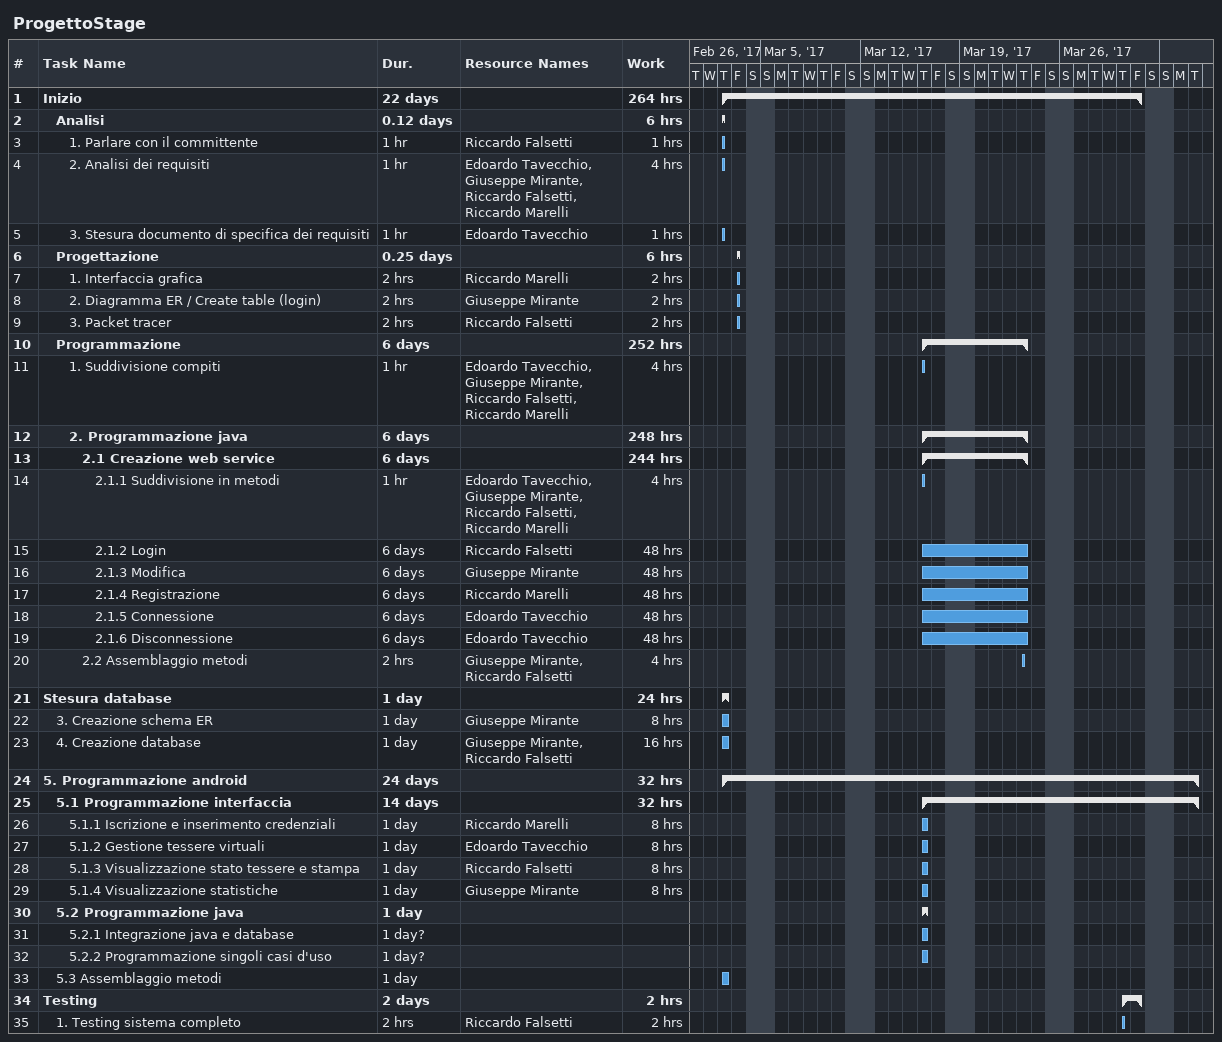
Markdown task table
ProgettoStage

| ID | Level | Task | Duration | Start | Finish | Resources | Work (h) |
|---|---|---|---|---|---|---|---|
| 1 | 1 | **Inizio** | 22d | 2017-03-02 | 2017-03-31 |  | 264 |
| 2 | 2 | **Analisi** | 0.12d | 2017-03-02 | 2017-03-02 |  | 6 |
| 3 | 3 | 1. Parlare con il committente | 1h | 2017-03-02 | 2017-03-02 | Riccardo Falsetti | 1 |
| 4 | 3 | 2. Analisi dei requisiti | 1h | 2017-03-02 | 2017-03-02 | Edoardo Tavecchio, Giuseppe Mirante, Riccardo Falsetti, Riccardo Marelli | 4 |
| 5 | 3 | 3. Stesura documento di specifica dei requisiti | 1h | 2017-03-02 | 2017-03-02 | Edoardo Tavecchio | 1 |
| 6 | 2 | **Progettazione** | 0.25d | 2017-03-03 | 2017-03-03 |  | 6 |
| 7 | 3 | 1. Interfaccia grafica | 2h | 2017-03-03 | 2017-03-03 | Riccardo Marelli | 2 |
| 8 | 3 | 2. Diagramma ER / Create table (login) | 2h | 2017-03-03 | 2017-03-03 | Giuseppe Mirante | 2 |
| 9 | 3 | 3. Packet tracer | 2h | 2017-03-03 | 2017-03-03 | Riccardo Falsetti | 2 |
| 10 | 2 | **Programmazione** | 6d | 2017-03-16 | 2017-03-23 |  | 252 |
| 11 | 3 | 1. Suddivisione compiti | 1h | 2017-03-16 | 2017-03-16 | Edoardo Tavecchio, Giuseppe Mirante, Riccardo Falsetti, Riccardo Marelli | 4 |
| 12 | 3 | **2. Programmazione java** | 6d | 2017-03-16 | 2017-03-23 |  | 248 |
| 13 | 4 | **2.1 Creazione web service** | 6d | 2017-03-16 | 2017-03-23 |  | 244 |
| 14 | 5 | 2.1.1 Suddivisione in metodi | 1h | 2017-03-16 | 2017-03-16 | Edoardo Tavecchio, Giuseppe Mirante, Riccardo Falsetti, Riccardo Marelli | 4 |
| 15 | 5 | 2.1.2 Login | 6d | 2017-03-16 | 2017-03-23 | Riccardo Falsetti | 48 |
| 16 | 5 | 2.1.3 Modifica | 6d | 2017-03-16 | 2017-03-23 | Giuseppe Mirante | 48 |
| 17 | 5 | 2.1.4 Registrazione | 6d | 2017-03-16 | 2017-03-23 | Riccardo Marelli | 48 |
| 18 | 5 | 2.1.5 Connessione | 6d | 2017-03-16 | 2017-03-23 | Edoardo Tavecchio | 48 |
| 19 | 5 | 2.1.6 Disconnessione | 6d | 2017-03-16 | 2017-03-23 | Edoardo Tavecchio | 48 |
| 20 | 4 | 2.2 Assemblaggio metodi | 2h | 2017-03-23 | 2017-03-23 | Giuseppe Mirante, Riccardo Falsetti | 4 |
| 21 | 1 | **Stesura database** | 1d | 2017-03-02 | 2017-03-02 |  | 24 |
| 22 | 2 | 3. Creazione schema ER | 1d | 2017-03-02 | 2017-03-02 | Giuseppe Mirante | 8 |
| 23 | 2 | 4. Creazione database | 1d | 2017-03-02 | 2017-03-02 | Giuseppe Mirante, Riccardo Falsetti | 16 |
| 24 | 1 | **5. Programmazione android** | 24d | 2017-03-02 | 2017-04-04 |  | 32 |
| 25 | 2 | **5.1 Programmazione interfaccia** | 14d | 2017-03-16 | 2017-04-04 |  | 32 |
| 26 | 3 | 5.1.1 Iscrizione e inserimento credenziali | 1d | 2017-03-16 | 2017-03-16 | Riccardo Marelli | 8 |
| 27 | 3 | 5.1.2 Gestione tessere virtuali | 1d | 2017-03-16 | 2017-03-16 | Edoardo Tavecchio | 8 |
| 28 | 3 | 5.1.3 Visualizzazione stato tessere e stampa | 1d | 2017-03-16 | 2017-03-16 | Riccardo Falsetti | 8 |
| 29 | 3 | 5.1.4 Visualizzazione statistiche | 1d | 2017-03-16 | 2017-03-16 | Giuseppe Mirante | 8 |
| 30 | 2 | **5.2 Programmazione java** | 1d | 2017-03-16 | 2017-03-16 |  |  |
| 31 | 3 | 5.2.1 Integrazione java e database | 1d? | 2017-03-16 | 2017-03-16 |  |  |
| 32 | 3 | 5.2.2 Programmazione singoli casi d'uso | 1d? | 2017-03-16 | 2017-03-16 |  |  |
| 33 | 2 | 5.3 Assemblaggio metodi | 1d | 2017-03-02 | 2017-03-02 |  |  |
| 34 | 1 | **Testing** | 2d | 2017-03-30 | 2017-03-31 |  | 2 |
| 35 | 2 | 1. Testing sistema completo | 2h | 2017-03-30 | 2017-03-30 | Riccardo Falsetti | 2 |
